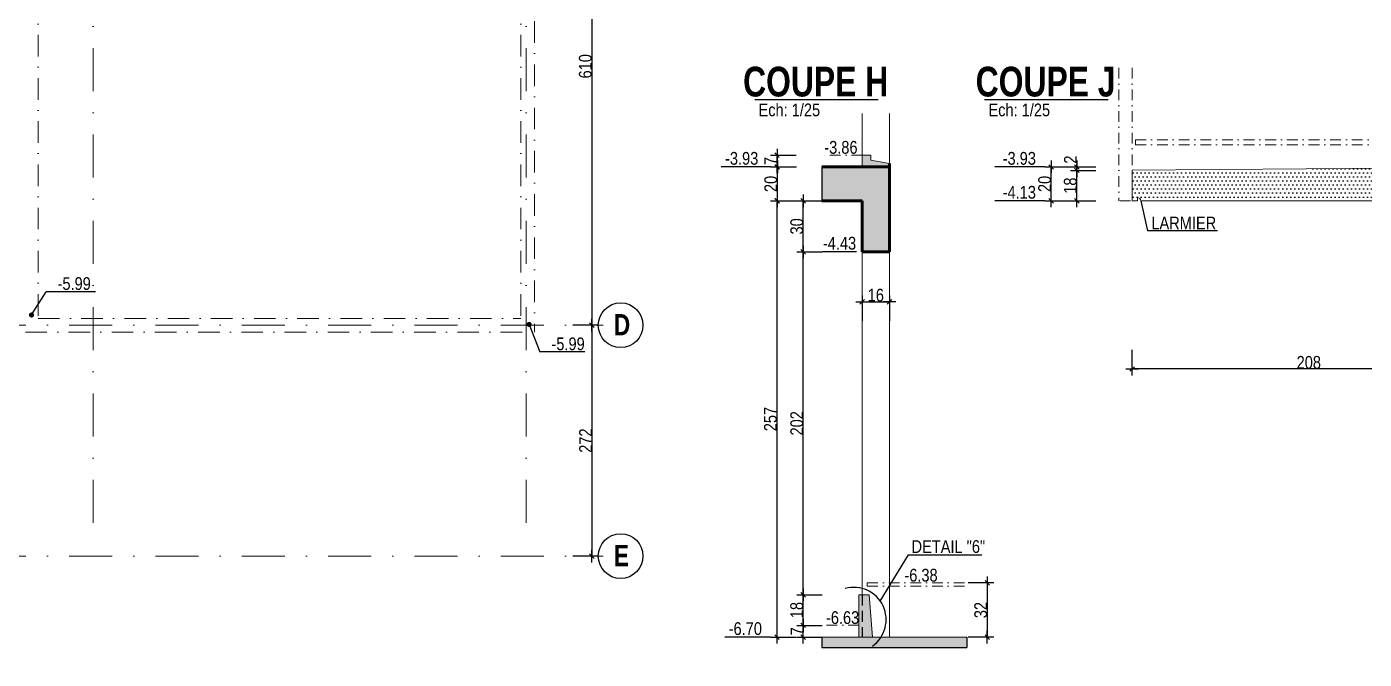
# Model space of a CAD drawing. Header units: millimetres. Extents: x 0 to 26138, y -32652 to 0.
# Drawn here: x 22860 to 24436, y -31020 to -30275 of the extents above; entities that cross this region are included whole.
import ezdxf
from ezdxf.enums import TextEntityAlignment as Align

# ---------------------------------------------------------------- set-up
doc = ezdxf.new("R2010")
doc.units = ezdxf.units.MM
doc.linetypes.add('CACHEX2', pattern=[19.05, 12.7, -6.35])
doc.linetypes.add('TIRETPTX2', pattern=[50.8, 25.4, -12.7, 0, -12.7])
for name, color, linetype in [('01_cote_gen', 4, 'Continuous'), ('01_linteaux', 2, 'Continuous'), ('01_murs_sup', 2, 'CACHEX2'), ('01_poch_BN', 9, 'Continuous'), ('01_poch_murs', 253, 'Continuous'), ('01_texte', 230, 'Continuous'), ('AA_COTES', 2, 'Continuous')]:
    doc.layers.add(name, color=color, linetype=linetype)
doc.layers.add('01_murs_coup', color=5, linetype='Continuous', lineweight=60)
doc.layers.add('01_tram_axes', color=2, linetype='TIRETPTX2', lineweight=9)
doc.styles.add('ARIAL NA', font='ARIALN.TTF')
doc.styles.add('impact', font='impact.ttf')
doc.styles.add('STYLE2', font='ARIALN.TTF')
doc.dimstyles.new('JB25', dxfattribs={"dimscale": 0.1, "dimtxt": 150, "dimasz": 15, "dimexe": 0.1, "dimexo": 0.1, "dimgap": 0.09, "dimtad": 1, "dimdec": 1, "dimlfac": 0.5, "dimdsep": 46, "dimtxsty": 'STYLE2', "dimblk1": 'BOND_G', "dimblk2": 'BOND_D', "dimsah": 1, "dimcen": 1.5, "dimdle": 0.01, "dimse1": 1, "dimse2": 1, "dimclrd": 4, "dimclre": 2, "dimclrt": 6, "dimazin": 2, "dimtfac": 2.333333, "dimtdec": 1, "dimtix": 1, "dimtmove": 2, "dimatfit": 3, "dimldrblk": 'BOND_G', "dimfxl": 1, "dimtolj": 1, "dimtzin": 0, "dimarcsym": 0})
doc.dimstyles.new('JB50', dxfattribs={"dimscale": 0.1, "dimtxt": 150, "dimasz": 15, "dimexe": 0.1, "dimexo": 0.1, "dimgap": 0.09, "dimtad": 1, "dimdec": 1, "dimdsep": 46, "dimtxsty": 'STYLE2', "dimblk1": 'BOND_G', "dimblk2": 'BOND_D', "dimsah": 1, "dimcen": 1.5, "dimdle": 0.01, "dimse1": 1, "dimse2": 1, "dimclrd": 4, "dimclre": 2, "dimclrt": 6, "dimazin": 2, "dimtfac": 2.333333, "dimtdec": 1, "dimtix": 1, "dimtmove": 2, "dimatfit": 3, "dimldrblk": 'BOND_G', "dimfxl": 1, "dimtolj": 1, "dimtzin": 0, "dimarcsym": 0})

# ---------------------------------------------------------------- blocks, each defined once
blk = doc.blocks.new('BOND_G')
at = {"layer": 'AA_COTES', "color": 0}
for p, q in [((0, -5), (0, 15)), ((5, 0), (-5, 0)), ((1.8, 1.8), (-1.8, -1.8))]:
    blk.add_line(p, q, dxfattribs=at)
blk = doc.blocks.new('BOND_D')
at = {"layer": 'AA_COTES', "color": 0}
for p, q in [((5, 0), (-5, 0)), ((-1.8, -1.8), (1.8, 1.8)), ((0, 5), (0, -15))]:
    blk.add_line(p, q, dxfattribs=at)
blk = doc.blocks.new('*D3247')
at = {"layer": '01_cote_gen', "color": 4, "lineweight": -2, "ltscale": 0.1, "transparency": 16777216}
blk.add_line((23525.8, -30017.7), (23525.8, -30624.7), dxfattribs=at)
at = {"layer": 'Defpoints', "color": 0, "ltscale": 0.1, "transparency": 16777216}
for p in [(23525.8, -30016.2), (23525.8, -30626.2), (23525.8, -30626.2)]:
    blk.add_point(p, dxfattribs=at)
at = {"layer": '01_cote_gen', "color": 4, "lineweight": -2, "ltscale": 0.1, "transparency": 16777216, "xscale": 1.5, "yscale": 1.5, "zscale": 1.5}
for name, p, rotation in [('BOND_G', (23525.8, -30016.2), 90), ('BOND_D', (23525.8, -30626.2), 270)]:
    blk.add_blockref(name, p, dxfattribs=dict(at, rotation=rotation))
at = {"layer": '01_cote_gen', "color": 6, "ltscale": 0.1, "transparency": 16777216, "insert": (23518.1, -30321.2), "char_height": 15, "attachment_point": 5, "rotation": 90, "style": 'STYLE2'}
blk.add_mtext('\\A1;610', dxfattribs=at)
blk = doc.blocks.new('*D3248')
at = {"layer": '01_cote_gen', "color": 4, "lineweight": -2, "ltscale": 0.1, "transparency": 16777216}
blk.add_line((23525.8, -30627.7), (23525.8, -30896.7), dxfattribs=at)
at = {"layer": 'Defpoints', "color": 0, "ltscale": 0.1, "transparency": 16777216}
for p in [(23525.8, -30626.2), (23525.8, -30898.2), (23525.8, -30898.2)]:
    blk.add_point(p, dxfattribs=at)
at = {"layer": '01_cote_gen', "color": 4, "lineweight": -2, "ltscale": 0.1, "transparency": 16777216, "xscale": 1.5, "yscale": 1.5, "zscale": 1.5}
for name, p, rotation in [('BOND_G', (23525.8, -30626.2), 90), ('BOND_D', (23525.8, -30898.2), 270)]:
    blk.add_blockref(name, p, dxfattribs=dict(at, rotation=rotation))
at = {"layer": '01_cote_gen', "color": 6, "ltscale": 0.1, "transparency": 16777216, "insert": (23518.3, -30762.2), "char_height": 15, "attachment_point": 5, "rotation": 90, "style": 'STYLE2'}
blk.add_mtext('\\A1;272', dxfattribs=at)
blk = doc.blocks.new('*D3362')
at = {"layer": '01_cote_gen', "color": 4, "lineweight": -2, "ltscale": 0.1, "transparency": 16777216}
blk.add_line((23774.8, -30992.3), (23774.8, -30981.3), dxfattribs=at)
at = {"layer": 'Defpoints', "color": 0, "ltscale": 0.1, "transparency": 16777216}
for p in [(23774.8, -30979.8), (23796.6, -30979.8), (23796.6, -30993.8)]:
    blk.add_point(p, dxfattribs=at)
at = {"layer": '01_cote_gen', "color": 4, "lineweight": -2, "ltscale": 0.1, "transparency": 16777216, "xscale": 1.5, "yscale": 1.5, "zscale": 1.5}
for name, p, rotation in [('BOND_D', (23774.8, -30979.8), 90), ('BOND_G', (23774.8, -30993.8), 270)]:
    blk.add_blockref(name, p, dxfattribs=dict(at, rotation=rotation))
at = {"layer": '01_cote_gen', "color": 6, "ltscale": 0.1, "transparency": 16777216, "insert": (23767.3, -30986.8), "char_height": 15, "attachment_point": 5, "rotation": 90, "style": 'STYLE2'}
blk.add_mtext('\\A1;7', dxfattribs=at)
blk = doc.blocks.new('*D3363')
at = {"layer": '01_cote_gen', "color": 4, "lineweight": -2, "ltscale": 0.1, "transparency": 16777216}
blk.add_line((23743.9, -30992.3), (23743.9, -30481.3), dxfattribs=at)
at = {"layer": 'Defpoints', "color": 0, "ltscale": 0.1, "transparency": 16777216}
for p in [(23743.9, -30479.8), (23820.5, -30479.8), (23882, -30993.8)]:
    blk.add_point(p, dxfattribs=at)
at = {"layer": '01_cote_gen', "color": 4, "lineweight": -2, "ltscale": 0.1, "transparency": 16777216, "xscale": 1.5, "yscale": 1.5, "zscale": 1.5}
for name, p, rotation in [('BOND_D', (23743.9, -30479.8), 90), ('BOND_G', (23743.9, -30993.8), 270)]:
    blk.add_blockref(name, p, dxfattribs=dict(at, rotation=rotation))
at = {"layer": '01_cote_gen', "color": 6, "ltscale": 0.1, "transparency": 16777216, "insert": (23736.2, -30736.8), "char_height": 15, "attachment_point": 5, "rotation": 90, "style": 'STYLE2'}
blk.add_mtext('\\A1;257', dxfattribs=at)
blk = doc.blocks.new('*D3364')
at = {"layer": '01_cote_gen', "color": 4, "lineweight": -2, "ltscale": 0.1, "transparency": 16777216}
blk.add_line((23774.8, -30538.3), (23774.8, -30481.3), dxfattribs=at)
at = {"layer": 'Defpoints', "color": 0, "ltscale": 0.1, "transparency": 16777216}
for p in [(23774.8, -30479.8), (23844.3, -30479.8), (23844.3, -30539.8)]:
    blk.add_point(p, dxfattribs=at)
at = {"layer": '01_cote_gen', "color": 4, "lineweight": -2, "ltscale": 0.1, "transparency": 16777216, "xscale": 1.5, "yscale": 1.5, "zscale": 1.5}
for name, p, rotation in [('BOND_D', (23774.8, -30479.8), 90), ('BOND_G', (23774.8, -30539.8), 270)]:
    blk.add_blockref(name, p, dxfattribs=dict(at, rotation=rotation))
at = {"layer": '01_cote_gen', "color": 6, "ltscale": 0.1, "transparency": 16777216, "insert": (23767.2, -30509.8), "char_height": 15, "attachment_point": 5, "rotation": 90, "style": 'STYLE2'}
blk.add_mtext('\\A1;30', dxfattribs=at)
blk = doc.blocks.new('*D3365')
at = {"layer": '01_cote_gen', "color": 4, "lineweight": -2, "ltscale": 0.1, "transparency": 16777216}
blk.add_line((23744.3, -30478.3), (23744.3, -30441.3), dxfattribs=at)
at = {"layer": 'Defpoints', "color": 0, "ltscale": 0.1, "transparency": 16777216}
for p in [(23744.3, -30439.8), (23804.7, -30439.8), (23808.6, -30479.8)]:
    blk.add_point(p, dxfattribs=at)
at = {"layer": '01_cote_gen', "color": 4, "lineweight": -2, "ltscale": 0.1, "transparency": 16777216, "xscale": 1.5, "yscale": 1.5, "zscale": 1.5}
for name, p, rotation in [('BOND_D', (23744.3, -30439.8), 90), ('BOND_G', (23744.3, -30479.8), 270)]:
    blk.add_blockref(name, p, dxfattribs=dict(at, rotation=rotation))
at = {"layer": '01_cote_gen', "color": 6, "ltscale": 0.1, "transparency": 16777216, "insert": (23736.6, -30459.8), "char_height": 15, "attachment_point": 5, "rotation": 90, "style": 'STYLE2'}
blk.add_mtext('\\A1;20', dxfattribs=at)
blk = doc.blocks.new('*D3366')
at = {"layer": '01_cote_gen', "color": 4, "lineweight": -2, "ltscale": 0.1, "transparency": 16777216}
blk.add_line((23743.9, -30438.3), (23743.9, -30427.3), dxfattribs=at)
at = {"layer": 'Defpoints', "color": 0, "ltscale": 0.1, "transparency": 16777216}
for p in [(23743.9, -30425.8), (23796.6, -30425.8), (23796.6, -30439.8)]:
    blk.add_point(p, dxfattribs=at)
at = {"layer": '01_cote_gen', "color": 4, "lineweight": -2, "ltscale": 0.1, "transparency": 16777216, "xscale": 1.5, "yscale": 1.5, "zscale": 1.5}
for name, p, rotation in [('BOND_D', (23743.9, -30425.8), 90), ('BOND_G', (23743.9, -30439.8), 270)]:
    blk.add_blockref(name, p, dxfattribs=dict(at, rotation=rotation))
at = {"layer": '01_cote_gen', "color": 6, "ltscale": 0.1, "transparency": 16777216, "insert": (23736.4, -30432.8), "char_height": 15, "attachment_point": 5, "rotation": 90, "style": 'STYLE2'}
blk.add_mtext('\\A1;7', dxfattribs=at)
blk = doc.blocks.new('*D3361')
at = {"layer": '01_cote_gen', "color": 4, "lineweight": -2, "ltscale": 0.1, "transparency": 16777216}
blk.add_line((23845.8, -30598.6), (23874.8, -30598.6), dxfattribs=at)
at = {"layer": 'Defpoints', "color": 0, "ltscale": 0.1, "transparency": 16777216}
for p in [(23876.3, -30598.6), (23844.3, -30615.4), (23876.3, -30615.4)]:
    blk.add_point(p, dxfattribs=at)
at = {"layer": '01_cote_gen', "color": 4, "lineweight": -2, "ltscale": 0.1, "transparency": 16777216, "xscale": 1.5, "yscale": 1.5, "zscale": 1.5, "rotation": 180}
blk.add_blockref('BOND_G', (23844.3, -30598.6), dxfattribs=at)
at = {"layer": '01_cote_gen', "color": 4, "lineweight": -2, "ltscale": 0.1, "transparency": 16777216, "xscale": 1.5, "yscale": 1.5, "zscale": 1.5}
blk.add_blockref('BOND_D', (23876.3, -30598.6), dxfattribs=at)
at = {"layer": '01_cote_gen', "color": 6, "ltscale": 0.1, "transparency": 16777216, "insert": (23860.3, -30590.9), "char_height": 15, "attachment_point": 5, "style": 'STYLE2'}
blk.add_mtext('\\A1;16', dxfattribs=at)
blk = doc.blocks.new('*D3367')
at = {"layer": '01_cote_gen', "color": 4, "lineweight": -2, "ltscale": 0.1, "transparency": 16777216}
blk.add_line((23774.8, -30978.3), (23774.8, -30945.3), dxfattribs=at)
at = {"layer": 'Defpoints', "color": 0, "ltscale": 0.1, "transparency": 16777216}
for p in [(23774.8, -30943.8), (23846.3, -30943.8), (23796.6, -30979.8)]:
    blk.add_point(p, dxfattribs=at)
at = {"layer": '01_cote_gen', "color": 4, "lineweight": -2, "ltscale": 0.1, "transparency": 16777216, "xscale": 1.5, "yscale": 1.5, "zscale": 1.5}
for name, p, rotation in [('BOND_D', (23774.8, -30943.8), 90), ('BOND_G', (23774.8, -30979.8), 270)]:
    blk.add_blockref(name, p, dxfattribs=dict(at, rotation=rotation))
at = {"layer": '01_cote_gen', "color": 6, "ltscale": 0.1, "transparency": 16777216, "insert": (23767.2, -30961.8), "char_height": 15, "attachment_point": 5, "rotation": 90, "style": 'STYLE2'}
blk.add_mtext('\\A1;18', dxfattribs=at)
blk = doc.blocks.new('*D3368')
at = {"layer": '01_cote_gen', "color": 4, "lineweight": -2, "ltscale": 0.1, "transparency": 16777216}
blk.add_line((23774.8, -30942.3), (23774.8, -30541.3), dxfattribs=at)
at = {"layer": 'Defpoints', "color": 0, "ltscale": 0.1, "transparency": 16777216}
for p in [(23774.8, -30539.8), (23797.3, -30539.8), (23797.3, -30943.8)]:
    blk.add_point(p, dxfattribs=at)
at = {"layer": '01_cote_gen', "color": 4, "lineweight": -2, "ltscale": 0.1, "transparency": 16777216, "xscale": 1.5, "yscale": 1.5, "zscale": 1.5}
for name, p, rotation in [('BOND_D', (23774.8, -30539.8), 90), ('BOND_G', (23774.8, -30943.8), 270)]:
    blk.add_blockref(name, p, dxfattribs=dict(at, rotation=rotation))
at = {"layer": '01_cote_gen', "color": 6, "ltscale": 0.1, "transparency": 16777216, "insert": (23767.2, -30741.8), "char_height": 15, "attachment_point": 5, "rotation": 90, "style": 'STYLE2'}
blk.add_mtext('\\A1;202', dxfattribs=at)
blk = doc.blocks.new('*D3369')
at = {"layer": '01_cote_gen', "color": 4, "lineweight": -2, "ltscale": 0.1, "transparency": 16777216}
blk.add_line((23991.7, -30931.3), (23991.7, -30992.3), dxfattribs=at)
at = {"layer": 'Defpoints', "color": 0, "ltscale": 0.1, "transparency": 16777216}
for p in [(23939.4, -30929.8), (23939.4, -30993.8), (23991.7, -30993.8)]:
    blk.add_point(p, dxfattribs=at)
at = {"layer": '01_cote_gen', "color": 4, "lineweight": -2, "ltscale": 0.1, "transparency": 16777216, "xscale": 1.5, "yscale": 1.5, "zscale": 1.5}
for name, p, rotation in [('BOND_G', (23991.7, -30929.8), 90), ('BOND_D', (23991.7, -30993.8), 270)]:
    blk.add_blockref(name, p, dxfattribs=dict(at, rotation=rotation))
at = {"layer": '01_cote_gen', "color": 6, "ltscale": 0.1, "transparency": 16777216, "insert": (23984, -30961.8), "char_height": 15, "attachment_point": 5, "rotation": 90, "style": 'STYLE2'}
blk.add_mtext('\\A1;32', dxfattribs=at)
blk = doc.blocks.new('*D3375')
at = {"layer": '01_cote_gen', "color": 4, "lineweight": -2, "ltscale": 0.1, "transparency": 16777216}
blk.add_line((24097.2, -30478.3), (24097.2, -30445.3), dxfattribs=at)
at = {"layer": 'Defpoints', "color": 0, "ltscale": 0.1, "transparency": 16777216}
for p in [(24097.2, -30443.8), (24162.5, -30443.8), (24162.5, -30479.8)]:
    blk.add_point(p, dxfattribs=at)
at = {"layer": '01_cote_gen', "color": 4, "lineweight": -2, "ltscale": 0.1, "transparency": 16777216, "xscale": 1.5, "yscale": 1.5, "zscale": 1.5}
for name, p, rotation in [('BOND_D', (24097.2, -30443.8), 90), ('BOND_G', (24097.2, -30479.8), 270)]:
    blk.add_blockref(name, p, dxfattribs=dict(at, rotation=rotation))
at = {"layer": '01_cote_gen', "color": 6, "ltscale": 0.1, "transparency": 16777216, "insert": (24089.5, -30461.8), "char_height": 15, "attachment_point": 5, "rotation": 90, "style": 'STYLE2'}
blk.add_mtext('\\A1;18', dxfattribs=at)
blk = doc.blocks.new('*D3376')
at = {"layer": '01_cote_gen', "color": 4, "lineweight": -2, "ltscale": 0.1, "transparency": 16777216}
blk.add_line((24097.2, -30442.3), (24097.2, -30441.3), dxfattribs=at)
at = {"layer": 'Defpoints', "color": 0, "ltscale": 0.1, "transparency": 16777216}
for p in [(24097.2, -30439.8), (24119.7, -30443.8), (24630.6, -30439.8)]:
    blk.add_point(p, dxfattribs=at)
at = {"layer": '01_cote_gen', "color": 4, "lineweight": -2, "ltscale": 0.1, "transparency": 16777216, "xscale": 1.5, "yscale": 1.5, "zscale": 1.5}
for name, p, rotation in [('BOND_D', (24097.2, -30439.8), 90), ('BOND_G', (24097.2, -30443.8), 270)]:
    blk.add_blockref(name, p, dxfattribs=dict(at, rotation=rotation))
at = {"layer": '01_cote_gen', "color": 6, "ltscale": 0.1, "transparency": 16777216, "insert": (24089.6, -30431.1), "char_height": 15, "attachment_point": 5, "rotation": 90, "style": 'STYLE2'}
blk.add_mtext('\\A1;2', dxfattribs=at)
blk = doc.blocks.new('*D3377')
at = {"layer": '01_cote_gen', "color": 4, "lineweight": -2, "ltscale": 0.1, "transparency": 16777216}
blk.add_line((24066.9, -30478.3), (24066.9, -30441.3), dxfattribs=at)
at = {"layer": 'Defpoints', "color": 0, "ltscale": 0.1, "transparency": 16777216}
for p in [(24066.9, -30439.8), (24119.7, -30439.8), (24119.7, -30479.8)]:
    blk.add_point(p, dxfattribs=at)
at = {"layer": '01_cote_gen', "color": 4, "lineweight": -2, "ltscale": 0.1, "transparency": 16777216, "xscale": 1.5, "yscale": 1.5, "zscale": 1.5}
for name, p, rotation in [('BOND_D', (24066.9, -30439.8), 90), ('BOND_G', (24066.9, -30479.8), 270)]:
    blk.add_blockref(name, p, dxfattribs=dict(at, rotation=rotation))
at = {"layer": '01_cote_gen', "color": 6, "ltscale": 0.1, "transparency": 16777216, "insert": (24059.3, -30459.8), "char_height": 15, "attachment_point": 5, "rotation": 90, "style": 'STYLE2'}
blk.add_mtext('\\A1;20', dxfattribs=at)
blk = doc.blocks.new('*D3836')
at = {"layer": '01_cote_gen', "color": 4, "lineweight": -2, "ltscale": 0.1, "transparency": 16777216}
blk.add_line((24577, -30677.8), (24164, -30677.8), dxfattribs=at)
at = {"layer": 'Defpoints', "color": 0, "ltscale": 0.1, "transparency": 16777216}
for p in [(24162.5, -30461.8), (24578.5, -30499.2), (24162.5, -30677.8)]:
    blk.add_point(p, dxfattribs=at)
at = {"layer": '01_cote_gen', "color": 4, "lineweight": -2, "ltscale": 0.1, "transparency": 16777216, "xscale": 1.5, "yscale": 1.5, "zscale": 1.5, "rotation": 180}
blk.add_blockref('BOND_D', (24162.5, -30677.8), dxfattribs=at)
at = {"layer": '01_cote_gen', "color": 4, "lineweight": -2, "ltscale": 0.1, "transparency": 16777216, "xscale": 1.5, "yscale": 1.5, "zscale": 1.5}
blk.add_blockref('BOND_G', (24578.5, -30677.8), dxfattribs=at)
at = {"layer": '01_cote_gen', "color": 6, "ltscale": 0.1, "transparency": 16777216, "insert": (24370.5, -30670.1), "char_height": 15, "attachment_point": 5, "style": 'STYLE2'}
blk.add_mtext('\\A1;208', dxfattribs=at)

msp = doc.modelspace()

# ---------------------------------------------------------------- hatches: boundary and pattern name
at = {"layer": '01_poch_BN', "ltscale": 0.1}
h = msp.add_hatch(color=256, dxfattribs=at)
h.dxf.hatch_style = 1
h.paths.add_polyline_path([(24646.81, -30439.77), (24614.48, -30439.77), (24614.48, -30425.77), (24602.48, -30425.77), (24598.48, -30439.77), (24582.48, -30439.92), (24582.48, -30479.77), (24578.48, -30479.77), (24578.48, -30539.77), (24610.48, -30539.77), (24610.48, -30479.77), (24646.81, -30479.77)])
h.paths.add_polyline_path([(23876.35, -30439.77), (23796.58, -30439.77), (23796.58, -30479.77), (23844.35, -30479.77), (23844.35, -30539.77), (23876.35, -30539.77)])
h.paths.add_polyline_path([(23854.35, -30431.77), (23854.35, -30425.77), (23844.35, -30425.77), (23844.35, -30439.77), (23876.35, -30439.77), (23876.35, -30435.77)])
h.paths.add_polyline_path([(23967.39, -30993.77), (23796.58, -30993.77), (23796.58, -31005.92), (23967.39, -31005.92)])
h.paths.add_polyline_path([(23852.35, -30943.77), (23840.35, -30943.77), (23840.35, -30993.77), (23856.35, -30993.77)])
h.paths.add_polyline_path([(24646.81, -30993.77), (24578.48, -30993.77), (24578.48, -31019.73), (24589.15, -31019.73), (24589.15, -31005.02), (24646.81, -31005.02)])
h.paths.add_polyline_path([(24610.48, -30979.77), (24600.48, -30979.77), (24600.48, -30985.77), (24578.48, -30989.77), (24578.48, -30993.77), (24610.48, -30993.77)])
at = {"layer": '01_poch_murs', "ltscale": 0.1}
h = msp.add_hatch(dxfattribs=at)
h.set_pattern_fill('DOTS', color=256, scale=3)
h.set_pattern_definition([(0, (86.7033, 0), (2.38125, 4.7625), [0, -4.7625])])
edge = h.paths.add_edge_path()
edge.add_line((24578.48, -30440.07), (24162.48, -30443.77))
edge.add_line((24162.48, -30443.77), (24162.48, -30479.77))
edge.add_line((24162.48, -30479.77), (24184.48, -30479.77))
edge.add_line((24184.48, -30479.77), (24184.48, -30475.77))
edge.add_arc((24184.48, -30479.77), 4, 0, 90, ccw=False)
edge.add_line((24188.48, -30479.77), (24578.48, -30479.77))
edge.add_line((24578.48, -30479.77), (24578.48, -30440.07))
h.paths.add_polyline_path([(24582.48, -30439.92), (24578.48, -30439.96), (24578.48, -30479.77), (24582.48, -30479.77)])

# ---------------------------------------------------------------- linework, layer by layer
at = {"layer": '01_linteaux', "lineweight": 0}
for p, q in [((23844.35, -30376.72), (23844.35, -30425.77)), ((23876.35, -30376.72), (23876.35, -30435.77)), ((23844.35, -30539.77), (23844.35, -30943.77)), ((23876.35, -30539.77), (23876.35, -30993.77))]:
    msp.add_line(p, q, dxfattribs=at)
at = {"layer": '01_murs_coup', "linetype": 'Continuous', "lineweight": 0}
for p, q in [((23844.35, -30425.77), (23854.35, -30425.77)), ((23844.35, -30425.77), (23844.35, -30439.77)), ((23854.35, -30425.77), (23854.35, -30431.77)), ((23876.35, -30435.77), (23854.35, -30431.77)), ((24162.48, -30443.77), (24578.48, -30440.07)), ((24162.48, -30443.77), (24162.48, -30479.77)), ((24168.48, -30479.77), (24162.48, -30479.77)), ((24168.48, -30475.77), (24168.48, -30479.77)), ((24582.48, -30479.77), (24172.48, -30479.77)), ((23840.35, -30943.77), (23852.35, -30943.77)), ((23840.35, -30943.77), (23840.35, -30993.77)), ((23852.35, -30943.77), (23856.35, -30993.77)), ((23796.58, -30993.77), (23967.39, -30993.77)), ((23872.35, -30993.77), (23876.35, -30993.77))]:
    msp.add_line(p, q, dxfattribs=at)
at = {"layer": '01_murs_coup'}
for p, q in [((23876.35, -30439.77), (23796.58, -30439.77)), ((23876.35, -30435.77), (23876.35, -30539.77)), ((23844.35, -30479.77), (23796.58, -30479.77)), ((23844.35, -30479.77), (23844.35, -30539.77)), ((23844.35, -30539.77), (23876.35, -30539.77))]:
    msp.add_line(p, q, dxfattribs=at)
at = {"layer": '01_murs_coup', "linetype": 'Continuous', "lineweight": 0}
msp.add_arc((24168.48, -30479.77), 4, 0, 90, dxfattribs=at)
at = {"layer": '01_murs_sup'}
msp.add_line((23844.35, -30943.77), (23844.35, -30993.77), dxfattribs=at)
at = {"layer": '01_poch_BN', "ltscale": 0.1}
for p, q in [((23796.58, -30439.77), (23796.58, -30479.77)), ((23796.58, -30993.77), (23796.58, -31005.92)), ((23967.39, -30993.77), (23967.39, -31005.92)), ((23796.58, -31005.92), (23967.39, -31005.92))]:
    msp.add_line(p, q, dxfattribs=at)
at = {"layer": '01_texte'}
for p, q in [((23717.64, -30360.32), (23863.24, -30360.32)), ((23988.58, -30360.32), (24134.18, -30360.32)), ((23736.41, -30439.77), (23678.08, -30439.77)), ((24059.42, -30439.77), (24000.59, -30439.77)), ((24059.42, -30479.77), (24000.59, -30479.77)), ((24172.48, -30479.77), (24180.45, -30515.07)), ((24262.96, -30515.07), (24180.45, -30515.07)), ((23837.73, -30539.77), (23797.33, -30539.77)), ((22865.48, -30614.19), (22882.56, -30586.78)), ((22940.89, -30586.78), (22882.56, -30586.78)), ((23451.8, -30625.27), (23464.54, -30657.75)), ((23517.38, -30657.75), (23464.54, -30657.75)), ((23865.45, -30951.13), (23898.64, -30896.65)), ((23898.64, -30896.65), (23985.36, -30896.65)), ((23736.41, -30993.77), (23682.41, -30993.77))]:
    msp.add_line(p, q, dxfattribs=at)
at = {"layer": '01_texte', "const_width": 3}
for points in [[(22863.98, -30614.19, 1), (22866.98, -30614.19, 1)], [(23450.3, -30625.27, 1), (23453.3, -30625.27, 1)]]:
    msp.add_lwpolyline(points, format="xyb", close=True, dxfattribs=at)
at = {"layer": '01_texte'}
for centre in [(23559.64, -30626.23), (23559.64, -30898.23)]:
    msp.add_circle(centre, 26.34, dxfattribs=at)
msp.add_arc((23834.35, -30973.14), 38.11, 305.26313, 105.21393, dxfattribs=at)
at = {"layer": '01_tram_axes', "color": 253, "ltscale": 2}
for p, q in [((22938.22, -30859.13), (22938.22, -28568.65)), ((23448.22, -30859.13), (23448.22, -28568.65)), ((19553.74, -30626.23), (23539.03, -30626.23)), ((19553.74, -30898.23), (23539.03, -30898.23))]:
    msp.add_line(p, q, dxfattribs=at)
at = {"layer": '01_tram_axes'}
for p, q in [((23458.22, -29250.23), (23458.22, -30634.23)), ((22873.22, -29266.23), (22873.22, -30618.23)), ((23442.22, -29266.23), (23442.22, -30618.23)), ((22873.22, -30618.23), (23442.22, -30618.23)), ((22349.22, -30634.23), (23458.22, -30634.23))]:
    msp.add_line(p, q, dxfattribs=at)
at = {"layer": '01_tram_axes', "ltscale": 0.5}
for p, q in [((24146.48, -30323.06), (24146.48, -30479.77)), ((24162.48, -30323.06), (24162.48, -30443.77)), ((24166.24, -30407.77), (24166.24, -30413.77)), ((24166.24, -30407.77), (24606.48, -30407.77)), ((24166.24, -30413.77), (24606.48, -30413.77)), ((23844.35, -30425.77), (23796.58, -30425.77)), ((24160.48, -30479.77), (24146.48, -30479.77)), ((23850.13, -30929.77), (23967.39, -30929.77)), ((23850.13, -30929.77), (23850.13, -30933.77)), ((23850.13, -30933.77), (23967.39, -30933.77)), ((23840.35, -30979.77), (23796.58, -30979.77))]:
    msp.add_line(p, q, dxfattribs=at)

# ---------------------------------------------------------------- texts
at = {"layer": '01_texte', "style": 'impact'}
for s, p in [('COUPE H', (23789.45, -30339.22)), ('COUPE J', (24060.4, -30339.22))]:
    msp.add_text(s, height=35, dxfattribs=at).set_placement(p, align=Align.MIDDLE)
at = {"layer": '01_texte'}
for s, style, p in [('Ech: 1/25', 'STYLE2', (23722.11, -30380.1)), ('Ech: 1/25', 'STYLE2', (23993.06, -30380.1)), ('-3.86', 'ARIAL NA', (23799.6, -30424.2)), ('-3.93', 'ARIAL NA', (23682.67, -30437.15)), ('-3.93', 'ARIAL NA', (24009.8, -30437.15)), ('-4.13', 'ARIAL NA', (24009.8, -30477.15)), ('LARMIER', 'ARIAL NA', (24185.04, -30513.37)), ('-4.43', 'ARIAL NA', (23797.96, -30537.15)), ('-5.99', 'ARIAL NA', (22896.16, -30584.68)), ('-5.99', 'ARIAL NA', (23478.14, -30655.65)), ('DETAIL "6"', 'ARIAL NA', (23902.46, -30894.49)), ('-6.38', 'ARIAL NA', (23893.98, -30928.2)), ('-6.63', 'ARIAL NA', (23801.6, -30978.2)), ('-6.70', 'ARIAL NA', (23687, -30991.15))]:
    msp.add_text(s, height=15, dxfattribs=dict(at, style=style)).set_placement(p)
at = {"layer": '01_texte', "style": 'impact'}
for s, p in [('D', (23551.53, -30638.14)), ('E', (23551.53, -30910.14))]:
    msp.add_text(s, height=25, rotation=0, dxfattribs=at).set_placement(p)

# ---------------------------------------------------------------- dimensions: what is measured, and where the dimension line sits
at = {"layer": '01_cote_gen', "ltscale": 0.1}
for base, p1, p2, dimstyle, picture, middle in [((23525.8, -30626.23), (23525.8, -30016.23), (23525.8, -30626.23), 'JB50', '*D3247', (23518.13, -30321.23)), ((23743.91, -30425.77), (23796.58, -30439.77), (23796.58, -30425.77), 'JB25', '*D3366', (23736.4, -30432.77)), ((23744.31, -30439.77), (23808.59, -30479.77), (23804.65, -30439.77), 'JB25', '*D3365', (23736.65, -30459.77)), ((24066.92, -30439.77), (24119.65, -30479.77), (24119.65, -30439.77), 'JB25', '*D3377', (24059.25, -30459.77)), ((24097.15, -30443.77), (24162.48, -30479.77), (24162.48, -30443.77), 'JB25', '*D3375', (24089.49, -30461.77)), ((23743.91, -30479.77), (23881.98, -30993.77), (23820.46, -30479.77), 'JB25', '*D3363', (23736.24, -30736.77)), ((23774.83, -30479.77), (23844.35, -30539.77), (23844.35, -30479.77), 'JB25', '*D3364', (23767.16, -30509.77)), ((23774.83, -30539.77), (23797.33, -30943.77), (23797.33, -30539.77), 'JB25', '*D3368', (23767.16, -30741.77)), ((23525.8, -30898.23), (23525.8, -30626.23), (23525.8, -30898.23), 'JB50', '*D3248', (23518.26, -30762.23)), ((23774.83, -30943.77), (23796.58, -30979.77), (23846.35, -30943.77), 'JB25', '*D3367', (23767.16, -30961.77)), ((23991.67, -30993.77), (23939.4, -30929.77), (23939.4, -30993.77), 'JB25', '*D3369', (23984.01, -30961.77)), ((23774.83, -30979.77), (23796.58, -30993.77), (23796.58, -30979.77), 'JB25', '*D3362', (23767.32, -30986.77))]:
    dim = msp.add_linear_dim(base=base, p1=p1, p2=p2, angle=90, dimstyle=dimstyle, dxfattribs=at)
    dim.commit()
    dim.dimension.update_dxf_attribs({"geometry": picture, "text_midpoint": middle})
dim = msp.add_linear_dim(base=(24097.15, -30439.77), p1=(24119.65, -30443.77), p2=(24630.65, -30439.77), angle=90, dimstyle='JB25', dxfattribs=at)
dim.commit()
dim.dimension.update_dxf_attribs({"geometry": '*D3376', "text_midpoint": (24089.61, -30431.13), "dimtype": 160})
for base, p1, p2, picture, middle in [((24162.48, -30677.77), (24578.48, -30499.22), (24162.48, -30461.77), '*D3836', (24370.48, -30670.1)), ((23876.35, -30598.56), (23844.35, -30615.45), (23876.35, -30615.45), '*D3361', (23860.35, -30590.9))]:
    dim = msp.add_linear_dim(base=base, p1=p1, p2=p2, dimstyle='JB25', dxfattribs=at)
    dim.commit()
    dim.dimension.update_dxf_attribs({"geometry": picture, "text_midpoint": middle})

doc.saveas('drawing.dxf')
